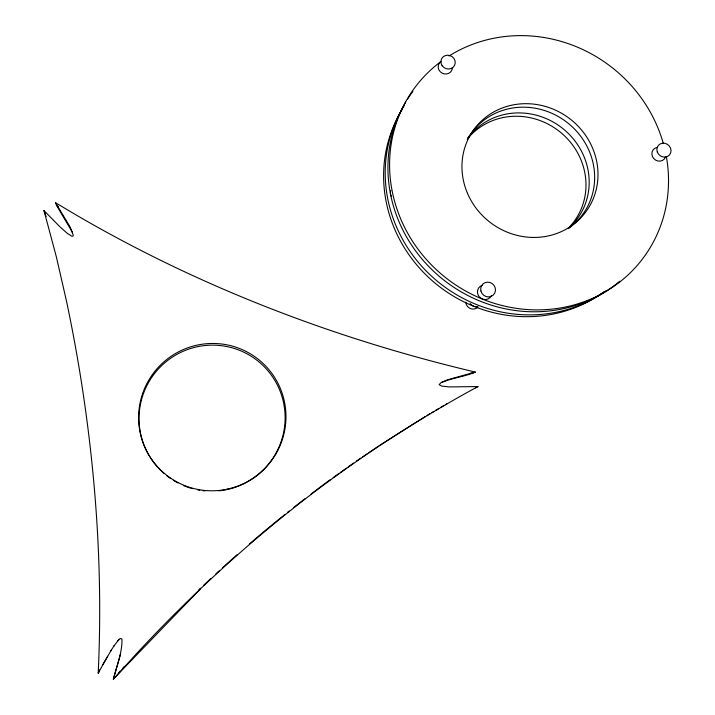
<?xml version="1.0" encoding="UTF-8"?>
<svg xmlns="http://www.w3.org/2000/svg" width="715" height="715" viewBox="0 0 715 715"><rect width="100%" height="100%" fill="white"/><g stroke="black" fill="none" stroke-linecap="round" stroke-linejoin="round"><path stroke-width="1.07" d="M99.09 669.705L99.019 671.894L98.196 673.155C102.853 575.781 96.418 478.058 81.367 381.792A2677.032 1888.565 -36.6 0 0 66.281 300.166L56.333 256.756L43.973 210.585L60.248 227.111L67.496 233.519L71.84 236.227L72.93 236.191L73.288 235.226L69.998 226.789L55.511 202.667C184.953 281.522 328.015 337.203 475.341 372.086C464.634 376.662 452.541 377.815 441.736 382.498M120.576 654.002L113.354 679.25L134.447 655.905A1852.422 1425.817 83.5 0 1 334.414 477.084M113.354 679.25C116.554 666.166 122.194 653.126 121.979 639.496L121.273 638.531L120.093 638.736L118.431 640.113L113.649 646.387M98.196 673.155L107.652 656.272M102.808 664.664L111.227 650.239M110.53 651.294L114.32 645.377M117.644 640.846L119.056 639.165M118.511 672.985L120.004 671.331M122.989 668.025L124.482 666.371M113.578 678.812L200.361 588.981M333.136 477.629L338.481 473.83M340.26 472.57L346.489 468.137M348.268 466.868L353.612 463.079M334.432 477.111C380.237 443.854 428.187 413.574 477.933 386.556L449.172 386.931L441.807 386.118L439.135 384.634L441.173 382.48L447.903 379.674L475.341 372.086M356.284 461.175L360.78 458.127M362.577 456.912L367.072 453.864M368.869 452.64L378.762 445.937M379.656 445.329L425.255 416.55M427.087 415.424L429.974 413.735M431.896 412.609L433.826 411.483M435.748 410.356L438.635 408.667M440.556 407.541L443.443 405.852M445.374 404.726L447.295 403.6M475.43 387.843L477.933 386.556M470.854 373.033L472.865 373.498M55.511 202.667L56.646 205.545L58.559 206.689M56.646 205.545L72.367 232.241M43.973 210.585L46.109 216.547M164.021 473.473A73.261 72.814 -44.3 0 1 170.903 358.099A73.261 72.814 -44.3 0 1 280.816 393.053A73.261 72.814 -44.3 0 1 218.71 490.856M205.026 490.901A73.261 72.814 -44.3 0 1 202.926 490.687M199.798 490.24A73.261 72.814 -44.3 0 1 197.724 489.864M192.594 488.676A73.261 72.814 -44.3 0 1 183.621 485.61M177.91 482.929A73.261 72.814 -44.3 0 1 173.334 480.319M170.688 478.603A73.261 72.814 -44.3 0 1 166.452 475.484M198.967 589.705A1829.336 1411.651 83.5 0 1 200.575 588.177M203.793 585.129A1829.336 1411.651 83.5 0 1 211.05 578.337M215.903 573.841A1829.336 1411.651 83.5 0 1 219.148 570.865M222.392 567.907A1829.336 1411.651 83.5 0 1 237.058 554.769M249.356 544.044A1829.336 1411.651 83.5 0 1 284.901 514.478M287.502 512.396A1829.336 1411.651 83.5 0 1 289.244 511.011M293.597 507.57A1829.336 1411.651 83.5 0 1 304.947 498.721M311.079 494.02A1829.336 1411.651 83.5 0 1 330.464 479.55M477.736 306.503A7.248 6.953 44.5 0 1 470.086 303.491M478.031 306.994A7.177 6.882 44.7 0 1 465.778 302.168M491.384 295.688A7.472 7.159 44.2 0 1 479.327 296.922A7.472 7.159 44.2 0 1 482.33 285.267M665.459 157.103A7.239 6.676 40.9 0 1 653.796 158.596A7.239 6.676 40.9 0 1 656.835 147.478M452.389 67.684A7.204 6.739 27.3 0 1 442.183 73.162A7.204 6.739 27.3 0 1 440.753 61.669M604.381 291.488A138.29 130.398 37.2 0 1 430.805 279.431A138.29 130.398 37.2 0 1 402.17 109.574M467.905 138.353A67.451 63.59 37.2 0 1 563.045 134.492A67.451 63.59 37.2 0 1 567.907 228.577M606.007 290.782A139.407 131.363 37.2 0 1 431.538 276.16A139.407 131.363 37.2 0 1 404.458 105.239M467.905 138.022A67.996 64.064 37.1 0 1 566.048 131.301A67.996 64.064 37.1 0 1 568.282 228.585M391.391 196.428A7.195 6.9 29.8 0 1 390.73 190.655M619.646 281.299A141.311 133.008 37.1 0 1 440.208 277.143A141.311 133.008 37.1 0 1 405.718 102.147M407.416 99.367A141.311 133.008 37.1 0 1 412.921 91.314M467.261 139.622A68.926 64.859 37 0 1 570.454 125.197A68.926 64.859 37 0 1 568.353 228.389M666.362 156.674A142.482 134.018 37 0 1 576.299 304.295A142.482 134.018 37 0 1 407.657 233.135A142.482 134.018 37 0 1 440.932 61.544M449.029 56.002A142.482 134.018 37 0 1 663.225 143.152M227.576 489.096A73.904 73.457 -43.7 0 0 267.079 367.528A73.904 73.457 -43.7 0 0 142.222 394.752A73.904 73.457 -43.7 0 0 227.576 489.096M480.909 291.023A7.561 7.23 44.1 0 0 493.243 295.063A7.561 7.23 44.1 0 0 490.115 282.523A7.561 7.23 44.1 0 0 480.909 291.023M657.3 151.946A7.32 6.739 40.8 0 0 669.356 155.057A7.32 6.739 40.8 0 0 665.209 143.366A7.32 6.739 40.8 0 0 657.3 151.946M442.129 65.682A7.275 6.81 27.2 0 0 454.534 65.44A7.275 6.81 27.2 0 0 447.536 55.198A7.275 6.81 27.2 0 0 442.129 65.682M467.476 193.3A69.489 65.351 37 0 0 584.477 213.66A69.489 65.351 37 0 0 537.957 104.721A69.489 65.351 37 0 0 467.476 193.3"/></g></svg>
